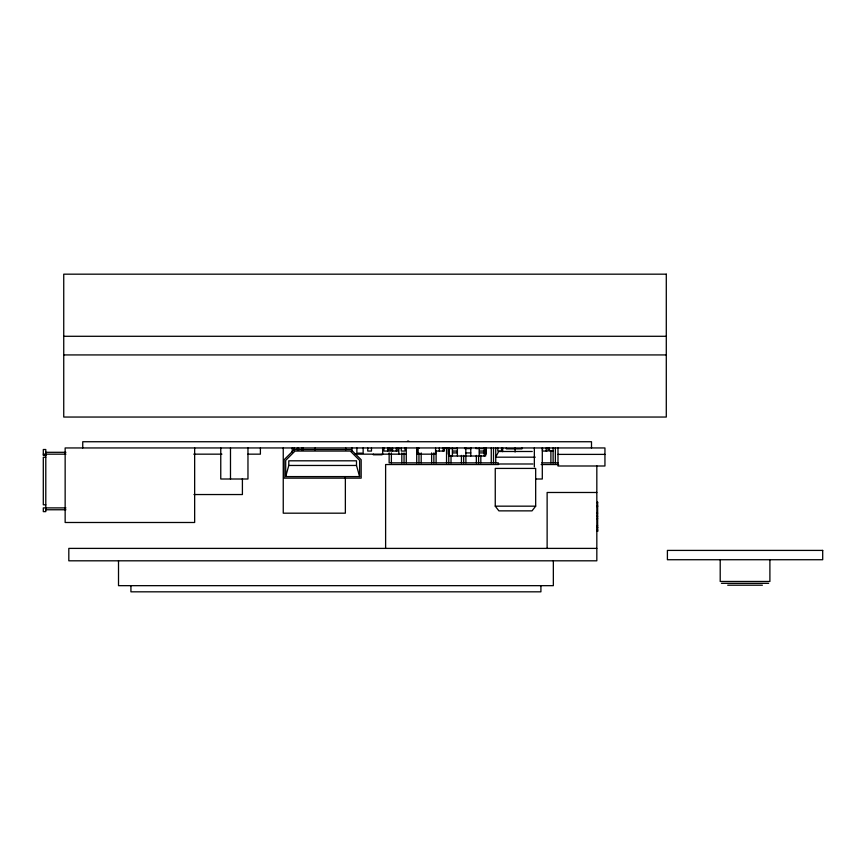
<?xml version="1.0" encoding="UTF-8"?>
<svg xmlns="http://www.w3.org/2000/svg" width="866" height="866" viewBox="0 0 866 866"><rect width="100%" height="100%" fill="white"/><g stroke="black" fill="none" stroke-linecap="round" stroke-linejoin="round"><path stroke-width="1.3" d="M285.693 476.592L288.789 465.464L288.789 460.809L356.5 460.809L356.5 465.464L359.606 476.592L285.693 476.592L285.693 460.376L295.003 451.056L350.286 451.056L359.606 460.376L359.606 476.592M535.675 506.166L532.038 510.864L498.892 510.864L495.255 506.166L495.255 468.419L535.675 468.419L535.675 506.166L495.255 506.166M63.738 336.289L666.29 336.289M63.738 354.93L666.29 354.93M407.507 441.119L408.752 441.119M442.558 448.198L449.021 448.198M417.564 448.263L419.079 448.263M442.407 448.263L449.281 448.263M435.598 451.056L444.399 451.056L444.399 447.949M452.42 451.056L457.389 451.056M479.266 451.056L484.235 451.056M553.103 451.056L549.38 451.056L549.38 447.949M532.244 451.489L498.686 451.489L495.666 457.183L535.264 457.183M45.79 452.301L65.924 452.301M452.42 452.918L457.389 452.918M465.8 452.918L470.768 452.918M479.266 452.918L484.235 452.918M43.3 454.163L65.924 454.163M193.757 454.163L221.912 454.163M247.968 454.163L260.395 454.163L260.395 447.949M355.266 454.163L406.284 454.163M557.985 454.39L604.944 454.39M45.995 455.408L43.3 455.408L43.3 449.508L45.79 449.508L45.79 511.622L43.3 511.622L43.3 507.898L65.924 507.898M45.79 457.27L43.3 457.27L43.3 504.791L45.79 504.791M498.34 462.855L389.137 462.855L389.137 452.918M541.77 462.855L557.975 462.855M498.037 463.992L532.882 463.992M498.621 464.533L385.619 464.533L385.619 548.394M541.12 464.533L558.646 464.533M288.789 465.464L356.5 465.464M535.675 479.006L542.3 479.006L542.3 447.949M596.826 492.483L547.128 492.483L547.128 548.394M193.952 494.54L242.404 494.54L242.404 478.562M596.826 502.594L597.648 502.594M596.826 505.831L597.648 505.831M596.826 506.556L597.648 506.556M45.79 509.76L65.924 509.76M596.826 513.116L597.648 513.116M596.826 516.32L597.648 516.32M596.826 518.658L597.648 518.658M596.826 525.684L597.648 525.684M596.826 527.34L597.648 527.34M596.826 527.6L597.648 527.6M596.826 529.711L597.648 529.711M596.826 530.826L597.648 530.826M596.826 530.955L597.648 530.955M596.826 548.394L68.815 548.394L68.815 560.811L596.826 560.811L596.826 465.886M721.443 583.338L768.662 583.338M727.711 585.2L762.394 585.2M769.896 559.728L769.896 581.465L720.209 581.465L720.209 559.728M597.648 501.999L597.648 531.41M591.5 447.949L591.5 441.736L82.746 441.736L82.746 447.949M557.985 447.949L557.985 465.995L604.944 465.995L604.944 447.949L65.145 447.949L65.145 522.49L194.655 522.49L194.655 447.949M555.366 447.949L555.366 462.855M553.342 560.811L553.342 585.665L118.512 585.665L118.512 560.811M553.103 447.949L553.136 462.855M550.895 450.439L550.895 462.855M548.026 447.949L548.026 451.056L542.495 451.056L542.495 447.949M546.23 447.949L546.23 451.056M540.914 585.665L540.914 591.824L130.928 591.824L130.928 585.665M534.344 447.949L534.344 466.861M521.938 447.949L521.938 448.88L506.35 448.88L506.35 447.949M515.086 447.949L515.086 451.998M502.67 447.949L502.67 451.673M501.544 447.949L501.544 451.056L497.82 451.056L497.82 447.949M495.731 447.949L495.731 462.855M493.501 447.949L493.501 462.855M491.26 447.949L491.26 462.855M486.129 447.949L486.129 454.163M485.631 447.949L485.631 456.025L448.978 456.025L448.978 447.949M484.235 447.949L484.235 456.025M484.17 447.949L484.17 448.577L475.91 448.577L475.91 447.949M480.825 455.408L480.825 462.855M479.266 447.949L479.266 456.025M478.595 455.408L478.595 462.855M476.354 455.408L476.354 462.855M471.126 447.949L471.126 448.577L464.609 448.577L464.609 447.949M470.768 447.949L470.768 456.025M465.8 447.949L465.919 462.855M463.678 455.408L463.678 462.855M461.448 455.408L461.448 462.855M457.389 447.949L457.389 456.025M456.642 447.949L456.642 448.577L448.447 448.577L448.447 447.949M452.42 447.949L452.42 456.025M451.013 455.408L451.013 462.855M448.772 447.949L448.772 462.855M448.231 447.949L448.231 454.163M446.542 447.949L446.542 462.855M443.154 447.949L443.154 451.056M439.322 447.949L439.322 451.056M436.107 450.439L436.107 462.855M435.598 447.949L435.533 454.163L416.903 454.163L416.903 447.949M433.866 452.918L433.866 462.855M431.625 452.918L431.625 462.855M421.19 452.918L421.19 462.855M418.96 452.918L418.96 462.855M418.148 447.949L418.148 454.163M416.719 447.949L416.719 462.855M406.284 447.949L406.284 462.855M405.017 447.949L405.017 451.056L401.283 451.056L401.283 447.949M404.043 452.918L404.043 462.855M401.813 452.918L401.813 462.855M398.825 447.949L398.825 454.163M397.84 447.949L397.84 451.056L383.898 451.056L383.898 447.949M396.314 447.949L396.314 451.056M392.59 447.949L392.59 451.056M392.255 447.949L392.255 449.811L389.765 449.811L389.765 447.949M391.378 452.918L391.378 462.855M388.152 447.949L388.152 449.811M387.622 447.949L387.622 451.056M382.675 447.949L382.675 454.163M382.036 454.163L382.036 454.78L373.343 454.78L373.343 454.163M371.471 447.949L371.471 451.056L367.747 451.056L367.747 447.949M363.146 447.949L363.146 453.167L356.879 453.167L356.879 447.949M351.964 447.949L351.964 451.078M345.696 447.949L345.696 450.039M345.361 477.231L345.361 513.181L283.247 513.181L283.247 447.949M315.181 447.949L315.181 450.439M303.013 447.949L303.013 450.017M302.05 447.949L302.05 450.439M298.489 447.949L298.489 450.439M297.428 447.949L297.428 450.017M294.159 447.949L294.159 450.212M292.221 447.949L292.221 452.474M247.968 447.949L247.968 479.006L220.765 479.006L220.765 447.949M230.486 447.949L230.486 479.006M294.364 449.508L284.135 459.727L284.135 478.14L361.165 478.14L361.165 459.727L350.936 449.508L294.364 449.508M666.29 274.176L63.738 274.176L63.738 417.044L666.29 417.044L666.29 274.176M822.7 550.408L667.405 550.408L667.405 559.728L822.7 559.728L822.7 550.408"/></g></svg>
